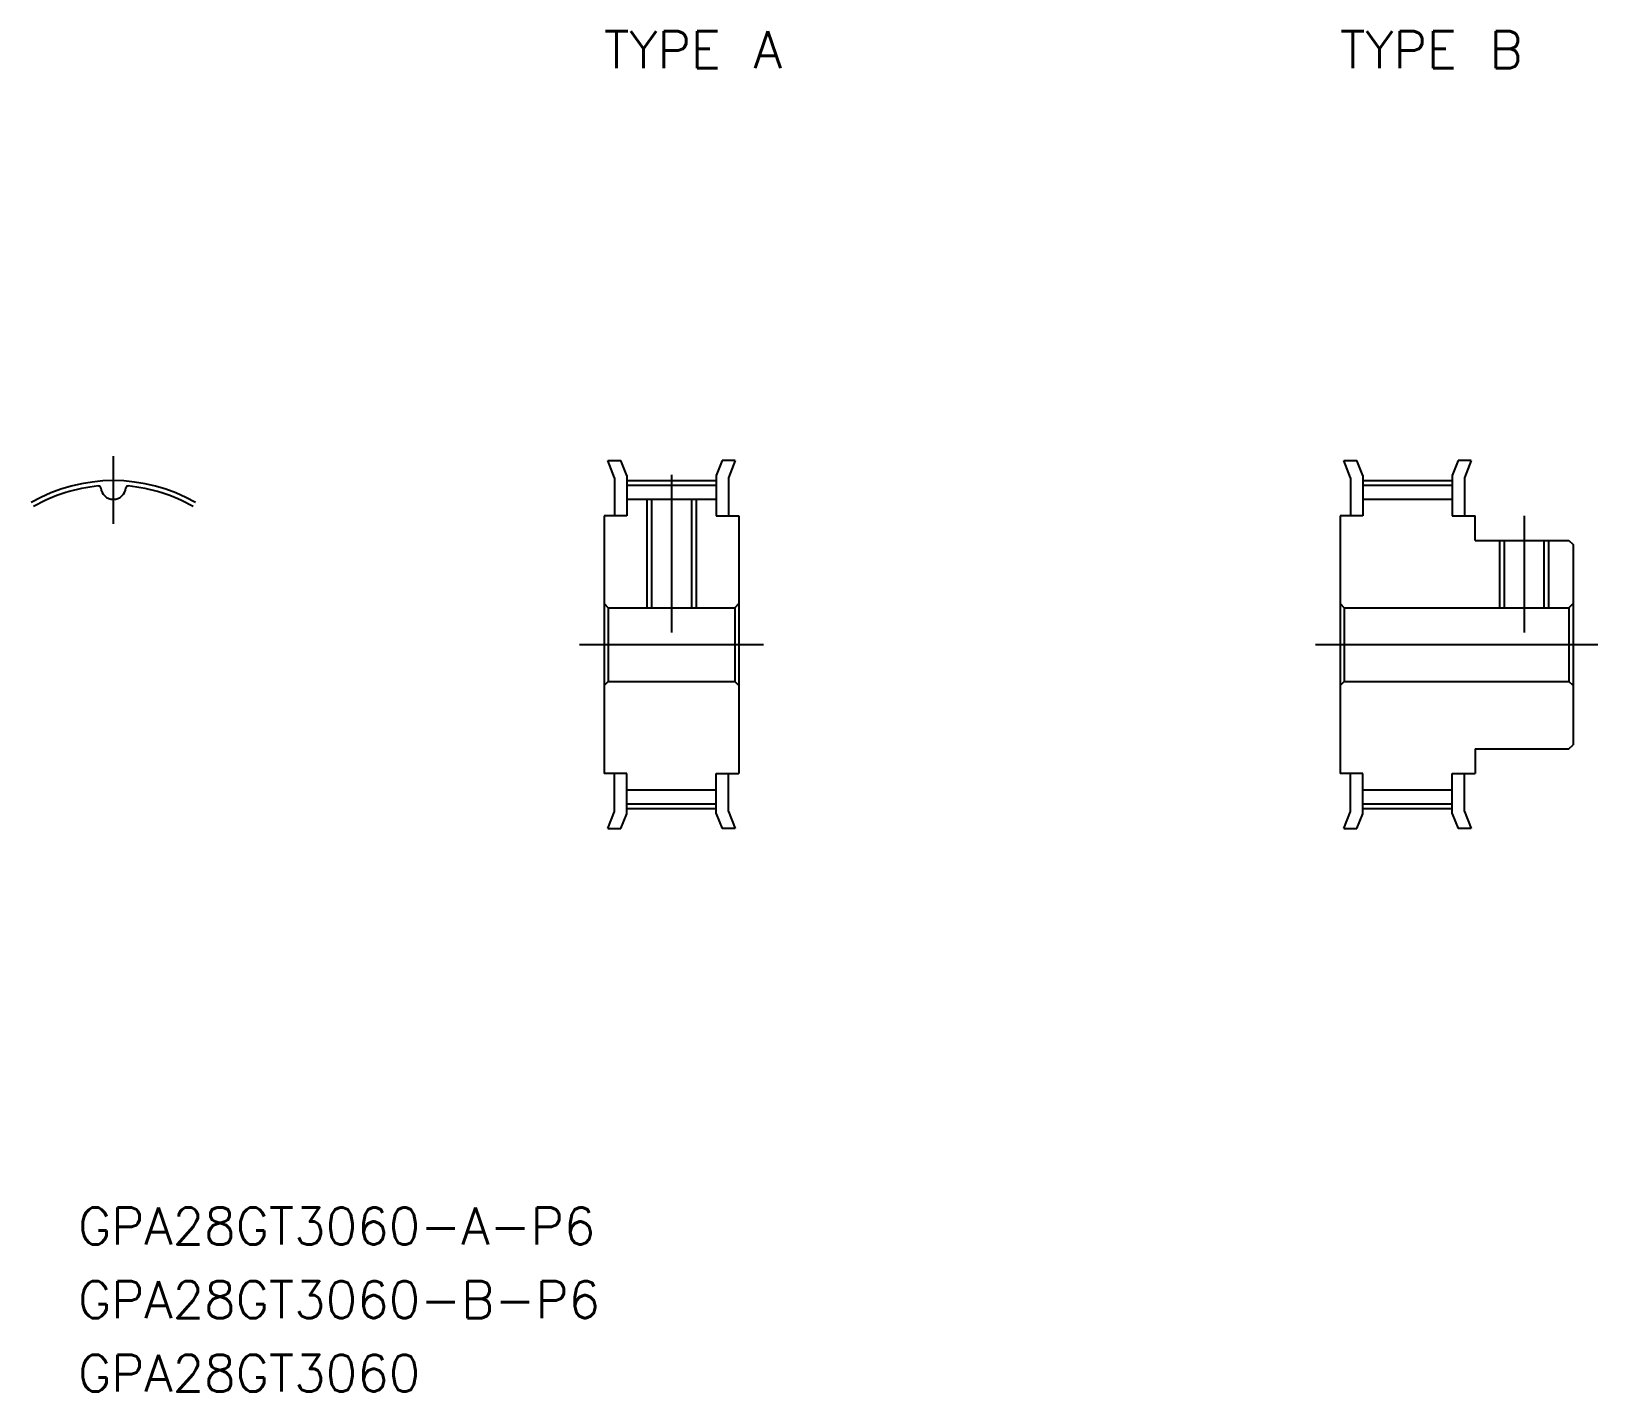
# Model space of a CAD drawing. Extents: x -7 to 121, y -61 to 50.
import ezdxf

# ---------------------------------------------------------------- set-up
doc = ezdxf.new("R2010")
doc.units = 0
doc.linetypes.add('CENTER', pattern=[50.8, 31.75, -6.35, 6.35, -6.35])
doc.layers.get('0').update_dxf_attribs({"linetype": 'CONTINUOUS'})
doc.layers.add('CENTER', color=1, linetype='CONTINUOUS')
doc.styles.get("Standard").update_dxf_attribs({"font": 'txt.shx', "height": 3, "bigfont": 'bigfont.shx'})

msp = doc.modelspace()

# ---------------------------------------------------------------- linework, layer by layer
at = {"color": 7, "linetype": 'CONTINUOUS'}
for p, q in [((40.3, 15), (41.38, 15)), ((40.85, 13.61), (40.3, 15)), ((41.85, 13.8), (41.38, 15)), ((49.62, 15), (49.15, 13.8)), ((50.7, 15), (49.62, 15)), ((50.7, 15), (50.15, 13.61)), ((100.85, 13.61), (100.3, 15)), ((100.3, 15), (101.38, 15)), ((101.85, 13.8), (101.38, 15)), ((109.62, 15), (109.15, 13.8)), ((110.7, 15), (109.62, 15)), ((110.7, 15), (110.15, 13.61)), ((40.85, 13.61), (40.85, 10.5)), ((41.85, 13.8), (41.85, 10.5)), ((41.85, 12.99), (49.15, 12.99)), ((49.15, 13.8), (49.15, 10.5)), ((50.15, 13.61), (50.15, 10.5)), ((100.85, 13.61), (100.85, 10.5)), ((101.85, 13.8), (101.85, 10.5)), ((101.85, 12.99), (109.15, 12.99)), ((109.15, 13.8), (109.15, 10.5)), ((110.15, 13.61), (110.15, 10.5)), ((41.85, 11.85), (49.15, 11.85)), ((43.88, 11.85), (43.88, 3)), ((47.12, 11.85), (47.12, 3)), ((101.85, 11.85), (109.15, 11.85)), ((40, 10.5), (40, -10.5)), ((41.85, 10.5), (40, 10.5)), ((49.15, 10.5), (51, 10.5)), ((51, 10.5), (51, -10.5)), ((100, 10.5), (100, -10.5)), ((101.85, 10.5), (100, 10.5)), ((109.15, 10.5), (111, 10.5)), ((111, 8.5), (111, 10.5)), ((111, 8.5), (118.66, 8.5)), ((113.38, 8.5), (113.38, 3)), ((116.62, 8.5), (116.62, 3)), ((118.66, 8.5), (119, 8.16)), ((119, 8.16), (119, -8.16)), ((40, 3.34), (40.34, 3)), ((40.34, 3), (50.66, 3)), ((40.34, 3), (40.34, -3)), ((51, 3.34), (50.66, 3)), ((50.66, 3), (50.66, -3)), ((100, 3.34), (100.34, 3)), ((100.34, 3), (118.66, 3)), ((100.34, 3), (100.34, -3)), ((119, 3.34), (118.66, 3)), ((118.66, 3), (118.66, -3)), ((40, -3.34), (40.34, -3)), ((40.34, -3), (50.66, -3)), ((51, -3.34), (50.66, -3)), ((100, -3.34), (100.34, -3)), ((100.34, -3), (118.66, -3)), ((119, -3.34), (118.66, -3)), ((111, -8.5), (118.66, -8.5)), ((111, -8.5), (111, -10.5)), ((118.66, -8.5), (119, -8.16)), ((41.85, -10.5), (40, -10.5)), ((40.85, -13.61), (40.85, -10.5)), ((41.85, -13.8), (41.85, -10.5)), ((49.15, -13.8), (49.15, -10.5)), ((49.15, -10.5), (51, -10.5)), ((50.15, -13.61), (50.15, -10.5)), ((101.85, -10.5), (100, -10.5)), ((100.85, -13.61), (100.85, -10.5)), ((101.85, -13.8), (101.85, -10.5)), ((109.15, -13.8), (109.15, -10.5)), ((109.15, -10.5), (111, -10.5)), ((110.15, -13.61), (110.15, -10.5)), ((41.85, -11.85), (49.15, -11.85)), ((101.85, -11.85), (109.15, -11.85)), ((40.3, -15), (40.85, -13.61)), ((41.38, -15), (41.85, -13.8)), ((41.85, -12.99), (49.15, -12.99)), ((49.15, -13.8), (49.62, -15)), ((50.15, -13.61), (50.7, -15)), ((100.3, -15), (100.85, -13.61)), ((101.38, -15), (101.85, -13.8)), ((101.85, -12.99), (109.15, -12.99)), ((109.15, -13.8), (109.62, -15)), ((110.15, -13.61), (110.7, -15)), ((40.3, -15), (41.38, -15)), ((50.7, -15), (49.62, -15)), ((100.3, -15), (101.38, -15)), ((110.7, -15), (109.62, -15))]:
    msp.add_line(p, q, dxfattribs=at)
at = {"color": 3, "linetype": 'CONTINUOUS'}
for p, q in [((43.5, 11.85), (43.5, 3)), ((47.5, 11.85), (47.5, 3)), ((113, 8.5), (113, 3)), ((117, 8.5), (117, 3))]:
    msp.add_line(p, q, dxfattribs=at)
at = {"color": 7, "linetype": 'CONTINUOUS'}
for centre, radius, start, end in [((0, 0), 12.99, 95.3341, 120), ((-1.19, 12.76), 0.171, 5.3935, 95.3341), ((0, 12.88), 1.03, 185.3935, 354.6065), ((1.19, 12.76), 0.171, 84.6659, 174.6065), ((0, 0), 12.99, 60, 84.6659)]:
    msp.add_arc(centre, radius, start, end, dxfattribs=at)
at = {"layer": 'CENTER', "color": 1, "linetype": 'CENTER'}
for p, q in [((0, 9.85), (0, 15.37)), ((41.85, 13.37), (49.15, 13.37)), ((45.5, 13.85), (45.5, 1)), ((101.85, 13.37), (109.15, 13.37)), ((115, 10.5), (115, 1)), ((38, 0), (53, 0)), ((98, 0), (121, 0)), ((41.85, -13.37), (49.15, -13.37)), ((101.85, -13.37), (109.15, -13.37))]:
    msp.add_line(p, q, dxfattribs=at)
msp.add_arc((0, 0), 13.37, 60, 120, dxfattribs=at)

# ---------------------------------------------------------------- texts
at = {"color": 7, "linetype": 'CONTINUOUS'}
for s, p in [('TYPE A', (40, 47)), ('TYPE B', (100, 47)), ('GPA28GT3060-A-P6', (-2.88, -48.9)), ('GPA28GT3060-B-P6', (-2.88, -54.9)), ('GPA28GT3060', (-2.88, -60.9))]:
    msp.add_text(s, height=3, dxfattribs=at).set_placement(p)

doc.saveas('drawing.dxf')
